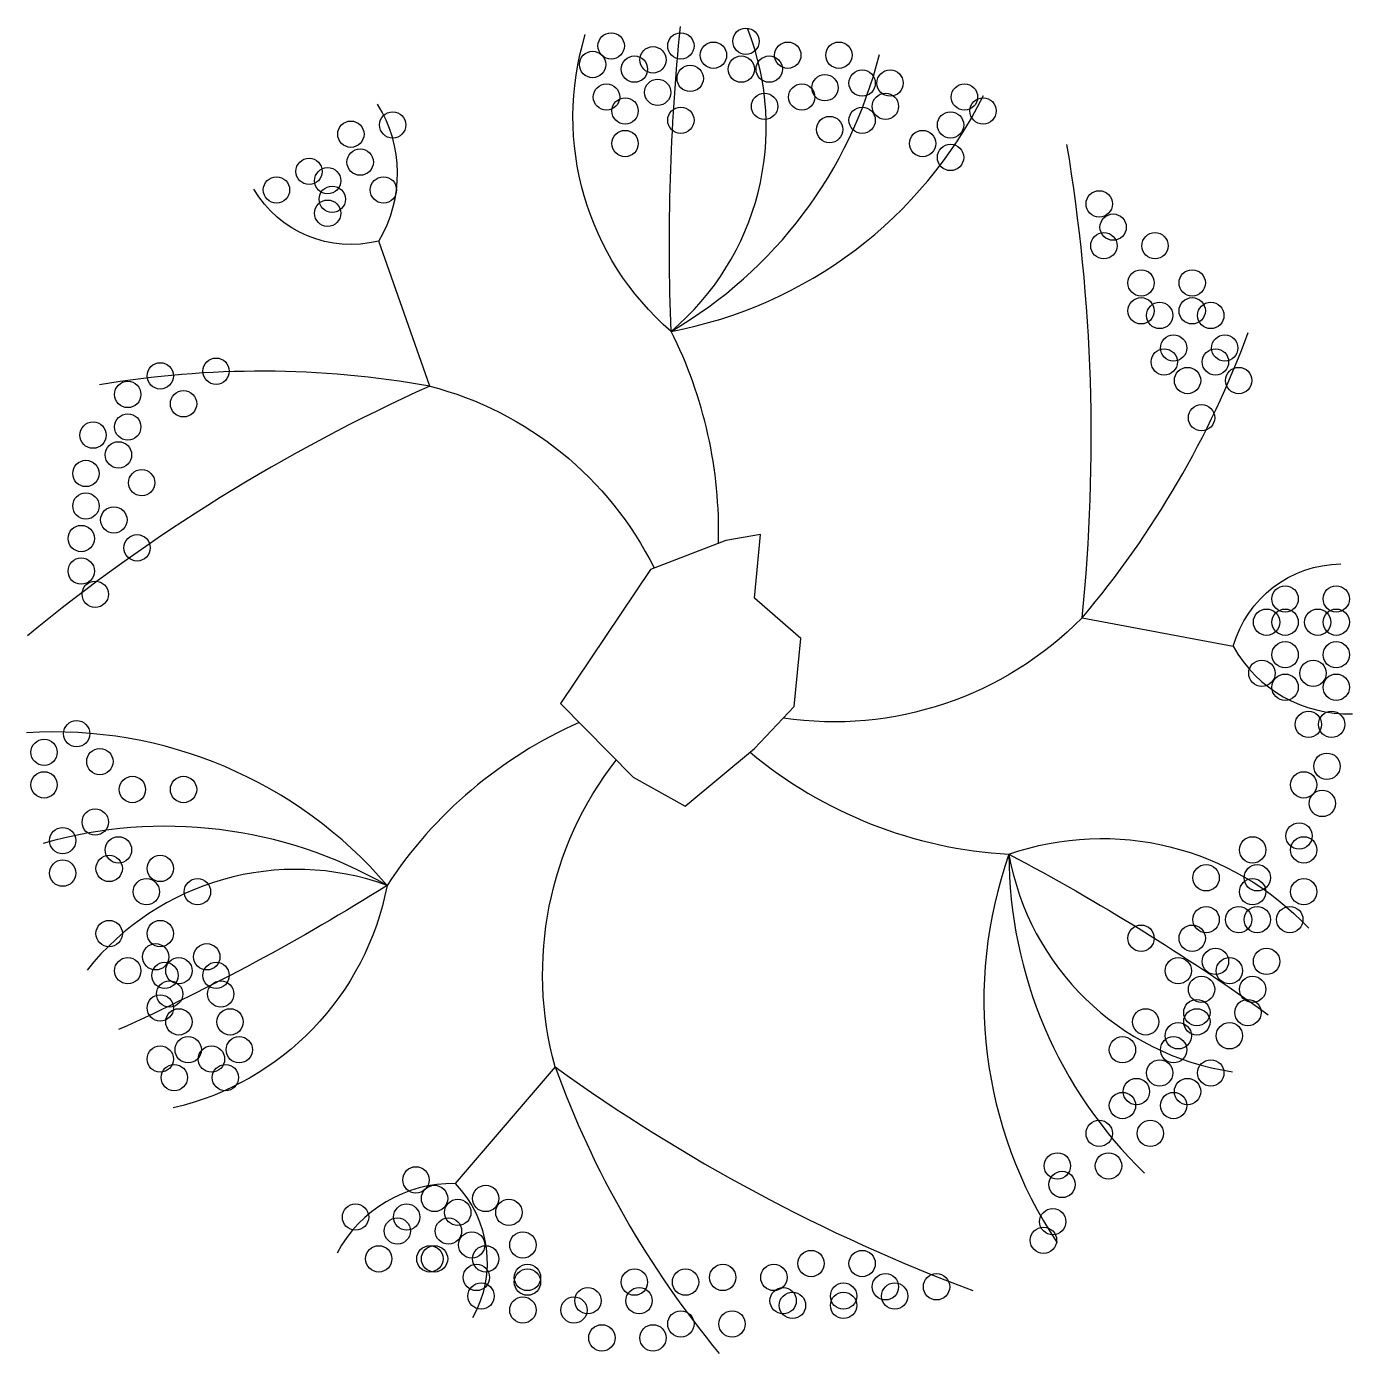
# Model space of a CAD drawing. Header units: millimetres. Extents: x 300.82 to 303.09, y 2597.39 to 2599.67.
import ezdxf

# ---------------------------------------------------------------- set-up
doc = ezdxf.new("R2010")
doc.units = ezdxf.units.MM
doc.header["$LTSCALE"] = 10
doc.layers.add('Vegetais', color=94, linetype='Continuous')

msp = doc.modelspace()

# ---------------------------------------------------------------- linework, layer by layer
at = {"layer": 'Vegetais', "color": 34}
for points in [[(301.9211, 2599.1438, -0.297027), (301.7739, 2599.6529, 4.225496)], [(301.9211, 2599.1438, -0.034752), (301.9371, 2599.6668, 4.277444)], [(301.9211, 2599.1438, 0.322006), (302.0526, 2599.6625, 0.821422)], [(301.9211, 2599.1438, 0.202579), (302.2785, 2599.6191, 1.556943)], [(302.0024, 2598.7801, 0.124299), (301.9211, 2599.1438, 0.235359), (302.4572, 2599.5487, 3.344811)], [(301.5072, 2599.0498), (301.4195, 2599.2987, 0.2826), (301.4175, 2599.5338, 1.443147)], [(302.6263, 2598.652, 0.066971), (302.6004, 2599.4643, -4.437506)], [(301.4195, 2599.2987, -0.332157), (301.205, 2599.3879, 2.110716)], [(302.6263, 2598.652, 0.08666), (302.9115, 2599.1416, 1.008017)], [(301.5072, 2599.0498, 0.08666), (300.9405, 2599.0519, 1.008017)], [(301.5072, 2599.0498, 0.066971), (300.8166, 2598.6212, -4.437506)], [(301.5072, 2599.0498, -0.217045), (301.892, 2598.7377, -0.780445)], [(302.8857, 2598.6035, -0.332157), (303.0702, 2598.7446, 2.110716)], [(302.6263, 2598.652, -0.239145), (302.1137, 2598.48, -0.780445)], [(302.6263, 2598.652), (302.8857, 2598.6035, 0.2826), (303.0903, 2598.4877, 1.443147)], [(301.7636, 2598.4725, 0.144947), (301.4338, 2598.1931, 0.235359), (300.8151, 2598.455, 3.344811)], [(301.7222, 2597.8817, -0.237273), (301.827, 2598.4082, -0.780445)], [(302.0566, 2598.4216, 0.160891), (302.5008, 2598.2465, 0.235359), (302.5834, 2597.5797, 3.344811)], [(301.4338, 2598.1931, 0.202579), (300.8435, 2598.265, 1.556943)], [(302.5008, 2598.2465, -0.297027), (303.0153, 2598.1194, 4.225496)], [(302.5008, 2598.2465, 0.202579), (302.7337, 2597.6993, 1.556943)], [(302.5008, 2598.2465, 0.322006), (302.8842, 2597.8733, 0.821422)], [(302.5008, 2598.2465, -0.034752), (302.9457, 2597.9711, 4.277444)], [(301.4338, 2598.1931, 0.322006), (300.9189, 2598.0476, 0.821422)], [(301.4338, 2598.1931, -0.034752), (300.9729, 2597.9455, 4.277444)], [(301.4338, 2598.1931, -0.297027), (301.0665, 2597.8111, 4.225496)], [(301.7222, 2597.8817), (301.5505, 2597.6813, 0.2826), (301.3479, 2597.562, 1.443147)], [(301.7222, 2597.8817, 0.066971), (302.4387, 2597.4979, -4.437506)], [(301.7222, 2597.8817, 0.08666), (302.0037, 2597.3899, 1.008017)], [(301.5505, 2597.6813, -0.332157), (301.5805, 2597.4509, 2.110716)]]:
    msp.add_lwpolyline(points, format="xyb", dxfattribs=at)
msp.add_lwpolyline([(302.0149, 2598.785), (301.886, 2598.7354), (301.7313, 2598.5052), (301.8562, 2598.3786), (301.9455, 2598.329), (302.0645, 2598.4281), (302.1325, 2598.4998), (302.1438, 2598.6165), (302.0645, 2598.6858), (302.0744, 2598.7949)], close=True, dxfattribs=at)
at = {"layer": 'Vegetais'}
for centre in [(301.8183, 2599.6336), (301.9379, 2599.6336), (302.0496, 2599.6416), (301.8901, 2599.6097), (301.9938, 2599.6177), (302.1214, 2599.6177), (302.2091, 2599.6177), (301.7864, 2599.6017), (301.8582, 2599.5937), (302.0416, 2599.5937), (302.0895, 2599.5937), (301.9539, 2599.5778), (302.1852, 2599.5618), (302.249, 2599.5698), (302.2969, 2599.5698), (301.8103, 2599.5459), (301.8981, 2599.5539), (302.1453, 2599.5459), (302.4245, 2599.5459), (301.8422, 2599.522), (302.0815, 2599.5299), (302.2889, 2599.5299), (302.4564, 2599.522), (301.4434, 2599.498), (301.9379, 2599.506), (302.249, 2599.506), (302.4006, 2599.498), (301.3716, 2599.4821), (302.1932, 2599.4901), (301.8422, 2599.4661), (302.3527, 2599.4661), (301.3876, 2599.4342), (302.4006, 2599.4422), (301.2999, 2599.4183), (301.3318, 2599.4023), (301.244, 2599.3864), (301.4275, 2599.3864), (301.3397, 2599.3704), (302.6558, 2599.3625), (301.3318, 2599.3465), (302.6797, 2599.3226), (302.6638, 2599.2907), (302.7515, 2599.2907), (302.7276, 2599.2269), (302.8153, 2599.2269), (302.7276, 2599.179), (302.8153, 2599.179), (302.7595, 2599.1711), (302.8472, 2599.1711), (302.7834, 2599.1152), (302.8711, 2599.1152), (302.7674, 2599.0913), (302.8552, 2599.0913), (301.0446, 2599.0674), (301.1403, 2599.0754), (302.8073, 2599.0594), (302.8951, 2599.0594), (300.9888, 2599.0355), (301.0845, 2599.0195), (302.8313, 2598.9956), (300.9888, 2598.9797), (300.9292, 2598.9657), (300.9728, 2598.9318), (300.917, 2598.8999), (301.0127, 2598.884), (300.917, 2598.8441), (300.9649, 2598.8202), (300.909, 2598.7883), (301.0048, 2598.7723), (300.909, 2598.7324), (300.933, 2598.6926), (302.9748, 2598.6846), (303.0626, 2598.6846), (302.9429, 2598.6447), (302.9748, 2598.6447), (303.0307, 2598.6447), (303.0626, 2598.6447), (302.9748, 2598.5889), (303.0626, 2598.5889), (302.9349, 2598.557), (303.0227, 2598.557), (302.9748, 2598.5331), (303.0626, 2598.5331), (303.0147, 2598.4693), (303.0546, 2598.4693), (300.9011, 2598.4533), (300.8452, 2598.4214), (300.9409, 2598.4055), (303.0466, 2598.3975), (300.8452, 2598.3656), (300.9968, 2598.3576), (301.0845, 2598.3576), (303.0067, 2598.3656), (303.0386, 2598.3337), (300.933, 2598.3018), (300.8771, 2598.2699), (302.9987, 2598.2779), (300.9728, 2598.254), (302.919, 2598.254), (303.0067, 2598.254), (300.9569, 2598.2221), (301.0446, 2598.2221), (300.8771, 2598.2141), (302.8392, 2598.2061), (302.927, 2598.2061), (301.0207, 2598.1822), (301.1084, 2598.1822), (302.919, 2598.1822), (303.0067, 2598.1822), (302.8392, 2598.1343), (302.8951, 2598.1343), (302.927, 2598.1343), (302.9828, 2598.1343), (300.9569, 2598.1104), (301.0446, 2598.1104), (302.7276, 2598.1024), (302.8153, 2598.1024), (301.0367, 2598.0705), (301.1244, 2598.0705), (302.8552, 2598.0626), (302.9429, 2598.0626), (300.9888, 2598.0466), (301.0526, 2598.0386), (301.0765, 2598.0466), (301.1403, 2598.0386), (302.7914, 2598.0466), (302.8791, 2598.0466), (302.8313, 2598.0147), (302.919, 2598.0147), (301.0606, 2598.0067), (301.1483, 2598.0067), (301.0446, 2597.9828), (302.8233, 2597.9748), (302.911, 2597.9748), (301.0765, 2597.9589), (301.1643, 2597.9589), (302.7355, 2597.9589), (302.8233, 2597.9589), (302.7914, 2597.935), (302.8791, 2597.935), (301.0925, 2597.911), (301.1802, 2597.911), (302.6957, 2597.911), (302.7834, 2597.911), (301.0446, 2597.8951), (301.1324, 2597.8951), (301.0686, 2597.8632), (301.1563, 2597.8632), (302.7595, 2597.8712), (302.8472, 2597.8712), (302.7196, 2597.8393), (302.8073, 2597.8393), (302.6957, 2597.8153), (302.7834, 2597.8153), (302.6558, 2597.7675), (302.7435, 2597.7675), (302.584, 2597.7117), (302.6717, 2597.7117), (301.4833, 2597.6877), (302.592, 2597.6798), (301.5152, 2597.6558), (301.603, 2597.6558), (301.5551, 2597.6319), (301.6428, 2597.6319), (301.3796, 2597.6239), (301.4674, 2597.6239), (302.576, 2597.616), (301.4514, 2597.6), (301.5391, 2597.6), (302.5601, 2597.5841), (301.579, 2597.5761), (301.6668, 2597.5761), (301.4195, 2597.5522), (301.5072, 2597.5522), (301.5152, 2597.5522), (301.603, 2597.5522), (302.1613, 2597.5442), (302.249, 2597.5442), (301.587, 2597.5203), (301.6747, 2597.5203), (301.6747, 2597.5123), (301.8582, 2597.5123), (301.9459, 2597.5123), (302.0097, 2597.5203), (302.0975, 2597.5203), (302.2889, 2597.5043), (302.3766, 2597.5043), (301.595, 2597.4884), (301.7784, 2597.4804), (301.8662, 2597.4804), (302.1134, 2597.4804), (302.1294, 2597.4724), (302.2171, 2597.4884), (302.2171, 2597.4724), (302.3048, 2597.4884), (301.6668, 2597.4644), (301.7545, 2597.4644), (301.9379, 2597.4405), (302.0257, 2597.4405), (301.8024, 2597.4166), (301.8901, 2597.4166)]:
    msp.add_circle(centre, 0.0226, dxfattribs=at)

doc.saveas('drawing.dxf')
